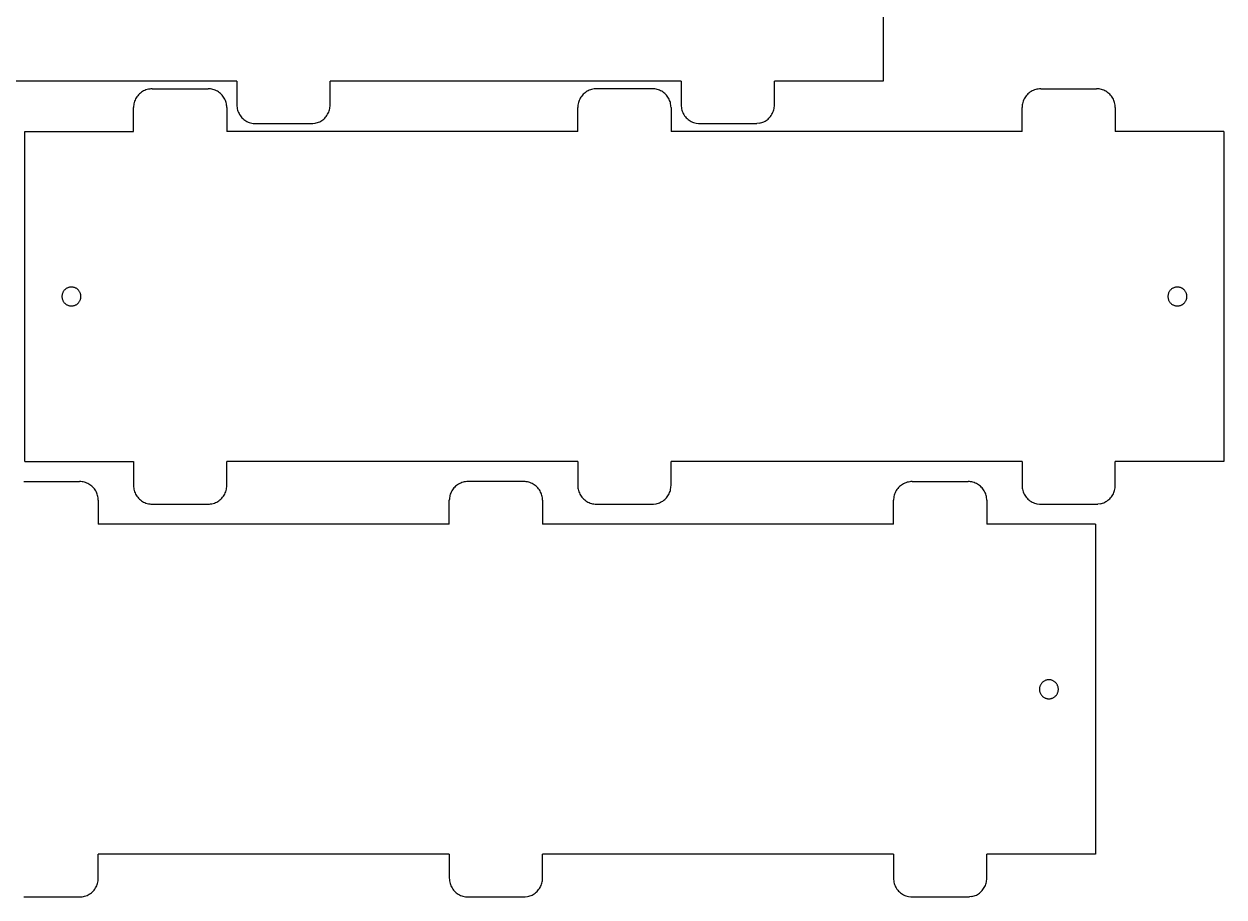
# Model space of a CAD drawing. Extents: x -22.1 to 21.9, y -13.2 to 13.2.
# Drawn here: x -4.62 to 2.98, y -10.55 to -5.02 of the extents above; entities that cross this region are included whole.
import ezdxf

# ---------------------------------------------------------------- set-up
doc = ezdxf.new("R2010")
doc.units = 0
doc.header["$MEASUREMENT"] = 0
doc.layers.get('0').update_dxf_attribs({"linetype": 'CONTINUOUS'})

msp = doc.modelspace()

# ---------------------------------------------------------------- linework, layer by layer
for p, q in [((0.8229, -3.2915), (0.8229, -5.3821)), ((-3.2716, -5.3821), (-5.496, -5.3821)), ((-3.2716, -5.3821), (-3.2716, -5.534)), ((-2.681, -5.534), (-2.681, -5.3821)), ((-0.4566, -5.3821), (-2.681, -5.3821)), ((-0.4566, -5.3821), (-0.4566, -5.534)), ((0.1339, -5.534), (0.1339, -5.3821)), ((0.8229, -5.3821), (0.1339, -5.3821)), ((-3.8947, -5.4692), (-3.9, -5.4753)), ((-3.889, -5.4635), (-3.8947, -5.4692)), ((-3.8829, -5.4582), (-3.889, -5.4635)), ((-3.8765, -5.4533), (-3.8829, -5.4582)), ((-3.8698, -5.4489), (-3.8765, -5.4533)), ((-3.8627, -5.4449), (-3.8698, -5.4489)), ((-3.8555, -5.4415), (-3.8627, -5.4449)), ((-3.848, -5.4385), (-3.8555, -5.4415)), ((-3.8403, -5.4361), (-3.848, -5.4385)), ((-3.8324, -5.4342), (-3.8403, -5.4361)), ((-3.8245, -5.4328), (-3.8324, -5.4342)), ((-3.8165, -5.432), (-3.8245, -5.4328)), ((-3.8084, -5.4317), (-3.8165, -5.432)), ((-3.8084, -5.4317), (-3.4541, -5.4317)), ((-3.4463, -5.4319), (-3.4541, -5.4317)), ((-3.4387, -5.4327), (-3.4463, -5.4319)), ((-3.431, -5.434), (-3.4387, -5.4327)), ((-3.4235, -5.4357), (-3.431, -5.434)), ((-3.4161, -5.438), (-3.4235, -5.4357)), ((-3.4089, -5.4407), (-3.4161, -5.438)), ((-3.4018, -5.4439), (-3.4089, -5.4407)), ((-3.395, -5.4475), (-3.4018, -5.4439)), ((-3.3884, -5.4516), (-3.395, -5.4475)), ((-3.3822, -5.4561), (-3.3884, -5.4516)), ((-3.3762, -5.461), (-3.3822, -5.4561)), ((-3.3706, -5.4663), (-3.3762, -5.461)), ((-3.3653, -5.4719), (-3.3706, -5.4663)), ((-3.3604, -5.4779), (-3.3653, -5.4719)), ((-1.0822, -5.4719), (-1.0871, -5.4779)), ((-1.077, -5.4663), (-1.0822, -5.4719)), ((-1.0713, -5.461), (-1.077, -5.4663)), ((-1.0653, -5.4561), (-1.0713, -5.461)), ((-1.0591, -5.4516), (-1.0653, -5.4561)), ((-1.0525, -5.4475), (-1.0591, -5.4516)), ((-1.0457, -5.4439), (-1.0525, -5.4475)), ((-1.0386, -5.4407), (-1.0457, -5.4439)), ((-1.0314, -5.438), (-1.0386, -5.4407)), ((-1.024, -5.4357), (-1.0314, -5.438)), ((-1.0165, -5.434), (-1.024, -5.4357)), ((-1.0089, -5.4327), (-1.0165, -5.434)), ((-1.0012, -5.4319), (-1.0089, -5.4327)), ((-0.9934, -5.4317), (-1.0012, -5.4319)), ((-0.6391, -5.4317), (-0.9934, -5.4317)), ((-0.6314, -5.4319), (-0.6391, -5.4317)), ((-0.6237, -5.4327), (-0.6314, -5.4319)), ((-0.6161, -5.434), (-0.6237, -5.4327)), ((-0.6085, -5.4357), (-0.6161, -5.434)), ((-0.6011, -5.438), (-0.6085, -5.4357)), ((-0.5939, -5.4407), (-0.6011, -5.438)), ((-0.5869, -5.4439), (-0.5939, -5.4407)), ((-0.5801, -5.4475), (-0.5869, -5.4439)), ((-0.5735, -5.4516), (-0.5801, -5.4475)), ((-0.5672, -5.4561), (-0.5735, -5.4516)), ((-0.5612, -5.461), (-0.5672, -5.4561)), ((-0.5556, -5.4663), (-0.5612, -5.461)), ((-0.5503, -5.4719), (-0.5556, -5.4663)), ((-0.5454, -5.4779), (-0.5503, -5.4719)), ((1.7352, -5.4692), (1.7299, -5.4753)), ((1.7409, -5.4635), (1.7352, -5.4692)), ((1.747, -5.4582), (1.7409, -5.4635)), ((1.7534, -5.4533), (1.747, -5.4582)), ((1.7602, -5.4489), (1.7534, -5.4533)), ((1.7672, -5.4449), (1.7602, -5.4489)), ((1.7745, -5.4415), (1.7672, -5.4449)), ((1.782, -5.4385), (1.7745, -5.4415)), ((1.7897, -5.4361), (1.782, -5.4385)), ((1.7975, -5.4342), (1.7897, -5.4361)), ((1.8054, -5.4328), (1.7975, -5.4342)), ((1.8135, -5.432), (1.8054, -5.4328)), ((1.8215, -5.4317), (1.8135, -5.432)), ((1.8215, -5.4317), (2.1759, -5.4317)), ((2.1836, -5.4319), (2.1759, -5.4317)), ((2.1913, -5.4327), (2.1836, -5.4319)), ((2.1989, -5.434), (2.1913, -5.4327)), ((2.2064, -5.4357), (2.1989, -5.434)), ((2.2138, -5.438), (2.2064, -5.4357)), ((2.2211, -5.4407), (2.2138, -5.438)), ((2.2281, -5.4439), (2.2211, -5.4407)), ((2.2349, -5.4475), (2.2281, -5.4439)), ((2.2415, -5.4516), (2.2349, -5.4475)), ((2.2478, -5.4561), (2.2415, -5.4516)), ((2.2537, -5.461), (2.2478, -5.4561)), ((2.2594, -5.4663), (2.2537, -5.461)), ((2.2647, -5.4719), (2.2594, -5.4663)), ((2.2696, -5.4779), (2.2647, -5.4719)), ((-3.9262, -5.5417), (-3.9265, -5.5498)), ((-3.9265, -5.7017), (-3.9265, -5.5498)), ((-3.9254, -5.5337), (-3.9262, -5.5417)), ((-3.924, -5.5258), (-3.9254, -5.5337)), ((-3.9221, -5.5179), (-3.924, -5.5258)), ((-3.9197, -5.5103), (-3.9221, -5.5179)), ((-3.9167, -5.5027), (-3.9197, -5.5103)), ((-3.9133, -5.4955), (-3.9167, -5.5027)), ((-3.9093, -5.4884), (-3.9133, -5.4955)), ((-3.9049, -5.4817), (-3.9093, -5.4884)), ((-3.9, -5.4753), (-3.9049, -5.4817)), ((-3.3559, -5.4842), (-3.3604, -5.4779)), ((-3.3518, -5.4907), (-3.3559, -5.4842)), ((-3.3481, -5.4976), (-3.3518, -5.4907)), ((-3.3449, -5.5046), (-3.3481, -5.4976)), ((-3.3422, -5.5118), (-3.3449, -5.5046)), ((-3.34, -5.5192), (-3.3422, -5.5118)), ((-3.3382, -5.5268), (-3.34, -5.5192)), ((-3.337, -5.5344), (-3.3382, -5.5268)), ((-3.3362, -5.5421), (-3.337, -5.5344)), ((-3.336, -5.5498), (-3.3362, -5.5421)), ((-3.336, -5.5498), (-3.336, -5.7017)), ((-3.2716, -5.534), (-3.2713, -5.542)), ((-3.2713, -5.542), (-3.2705, -5.55)), ((-3.2705, -5.55), (-3.2691, -5.558)), ((-2.6833, -5.557), (-2.682, -5.5494)), ((-2.682, -5.5494), (-2.6813, -5.5417)), ((-2.6813, -5.5417), (-2.681, -5.534)), ((-1.1113, -5.5421), (-1.1115, -5.5498)), ((-1.1115, -5.7017), (-1.1115, -5.5498)), ((-1.1105, -5.5344), (-1.1113, -5.5421)), ((-1.1093, -5.5268), (-1.1105, -5.5344)), ((-1.1075, -5.5192), (-1.1093, -5.5268)), ((-1.1053, -5.5118), (-1.1075, -5.5192)), ((-1.1026, -5.5046), (-1.1053, -5.5118)), ((-1.0994, -5.4976), (-1.1026, -5.5046)), ((-1.0957, -5.4907), (-1.0994, -5.4976)), ((-1.0916, -5.4842), (-1.0957, -5.4907)), ((-1.0871, -5.4779), (-1.0916, -5.4842)), ((-0.5409, -5.4842), (-0.5454, -5.4779)), ((-0.5368, -5.4907), (-0.5409, -5.4842)), ((-0.5332, -5.4976), (-0.5368, -5.4907)), ((-0.53, -5.5046), (-0.5332, -5.4976)), ((-0.5273, -5.5118), (-0.53, -5.5046)), ((-0.525, -5.5192), (-0.5273, -5.5118)), ((-0.5233, -5.5268), (-0.525, -5.5192)), ((-0.522, -5.5344), (-0.5233, -5.5268)), ((-0.5212, -5.5421), (-0.522, -5.5344)), ((-0.521, -5.5498), (-0.5212, -5.5421)), ((-0.521, -5.5498), (-0.521, -5.7017)), ((-0.4566, -5.534), (-0.4563, -5.542)), ((-0.4563, -5.542), (-0.4555, -5.55)), ((-0.4555, -5.55), (-0.4542, -5.558)), ((0.1317, -5.557), (0.1329, -5.5494)), ((0.1329, -5.5494), (0.1337, -5.5417)), ((0.1337, -5.5417), (0.1339, -5.534)), ((1.7037, -5.5417), (1.7034, -5.5498)), ((1.7034, -5.7017), (1.7034, -5.5498)), ((1.7045, -5.5337), (1.7037, -5.5417)), ((1.7059, -5.5258), (1.7045, -5.5337)), ((1.7078, -5.5179), (1.7059, -5.5258)), ((1.7102, -5.5103), (1.7078, -5.5179)), ((1.7132, -5.5027), (1.7102, -5.5103)), ((1.7167, -5.4955), (1.7132, -5.5027)), ((1.7206, -5.4884), (1.7167, -5.4955)), ((1.725, -5.4817), (1.7206, -5.4884)), ((1.7299, -5.4753), (1.725, -5.4817)), ((2.2741, -5.4842), (2.2696, -5.4779)), ((2.2781, -5.4907), (2.2741, -5.4842)), ((2.2818, -5.4976), (2.2781, -5.4907)), ((2.285, -5.5046), (2.2818, -5.4976)), ((2.2877, -5.5118), (2.285, -5.5046)), ((2.2899, -5.5192), (2.2877, -5.5118)), ((2.2917, -5.5268), (2.2899, -5.5192)), ((2.293, -5.5344), (2.2917, -5.5268)), ((2.2937, -5.5421), (2.293, -5.5344)), ((2.294, -5.5498), (2.2937, -5.5421)), ((2.294, -5.5498), (2.294, -5.7017)), ((-3.2691, -5.558), (-3.2672, -5.5658)), ((-3.2672, -5.5658), (-3.2648, -5.5735)), ((-3.2648, -5.5735), (-3.2618, -5.581)), ((-3.2618, -5.581), (-3.2583, -5.5883)), ((-3.2583, -5.5883), (-3.2544, -5.5953)), ((-3.2544, -5.5953), (-3.25, -5.6021)), ((-3.25, -5.6021), (-3.2451, -5.6085)), ((-3.2451, -5.6085), (-3.2398, -5.6146)), ((-3.2398, -5.6146), (-3.2341, -5.6203)), ((-3.2341, -5.6203), (-3.228, -5.6256)), ((-3.228, -5.6256), (-3.2216, -5.6305)), ((-2.7272, -5.6277), (-2.7213, -5.6228)), ((-2.7213, -5.6228), (-2.7156, -5.6175)), ((-2.7156, -5.6175), (-2.7103, -5.6118)), ((-2.7103, -5.6118), (-2.7054, -5.6059)), ((-2.7054, -5.6059), (-2.7009, -5.5996)), ((-2.7009, -5.5996), (-2.6969, -5.593)), ((-2.6969, -5.593), (-2.6932, -5.5862)), ((-2.6932, -5.5862), (-2.69, -5.5792)), ((-2.69, -5.5792), (-2.6873, -5.5719)), ((-2.6873, -5.5719), (-2.6851, -5.5645)), ((-2.6851, -5.5645), (-2.6833, -5.557)), ((-0.4542, -5.558), (-0.4522, -5.5658)), ((-0.4522, -5.5658), (-0.4498, -5.5735)), ((-0.4498, -5.5735), (-0.4468, -5.581)), ((-0.4468, -5.581), (-0.4434, -5.5883)), ((-0.4434, -5.5883), (-0.4394, -5.5953)), ((-0.4394, -5.5953), (-0.435, -5.6021)), ((-0.435, -5.6021), (-0.4301, -5.6085)), ((-0.4301, -5.6085), (-0.4248, -5.6146)), ((-0.4248, -5.6146), (-0.4191, -5.6203)), ((-0.4191, -5.6203), (-0.4131, -5.6256)), ((-0.4131, -5.6256), (-0.4066, -5.6305)), ((0.0877, -5.6277), (0.0937, -5.6228)), ((0.0937, -5.6228), (0.0993, -5.6175)), ((0.0993, -5.6175), (0.1046, -5.6118)), ((0.1046, -5.6118), (0.1095, -5.6059)), ((0.1095, -5.6059), (0.114, -5.5996)), ((0.114, -5.5996), (0.1181, -5.593)), ((0.1181, -5.593), (0.1217, -5.5862)), ((0.1217, -5.5862), (0.1249, -5.5792)), ((0.1249, -5.5792), (0.1277, -5.5719)), ((0.1277, -5.5719), (0.1299, -5.5645)), ((0.1299, -5.5645), (0.1317, -5.557)), ((-4.6155, -5.7017), (-3.9265, -5.7017)), ((-4.6155, -7.7922), (-4.6155, -5.7017)), ((-1.1115, -5.7017), (-3.336, -5.7017)), ((-3.2216, -5.6305), (-3.2148, -5.6349)), ((-3.2148, -5.6349), (-3.2078, -5.6388)), ((-3.2078, -5.6388), (-3.2005, -5.6423)), ((-3.2005, -5.6423), (-3.193, -5.6453)), ((-3.193, -5.6453), (-3.1853, -5.6477)), ((-3.1853, -5.6477), (-3.1775, -5.6496)), ((-3.1775, -5.6496), (-3.1696, -5.651)), ((-3.1696, -5.651), (-3.1612, -5.6523)), ((-3.1612, -5.6523), (-3.1535, -5.6521)), ((-3.1535, -5.6521), (-2.7991, -5.6521)), ((-2.7991, -5.6521), (-2.7914, -5.6523)), ((-2.7914, -5.6523), (-2.7761, -5.6498)), ((-2.7761, -5.6498), (-2.7686, -5.648)), ((-2.7686, -5.648), (-2.7612, -5.6458)), ((-2.7612, -5.6458), (-2.7539, -5.6431)), ((-2.7539, -5.6431), (-2.7469, -5.6399)), ((-2.7469, -5.6399), (-2.7401, -5.6362)), ((-2.7401, -5.6362), (-2.7335, -5.6322)), ((-2.7335, -5.6322), (-2.7272, -5.6277)), ((1.7034, -5.7017), (-0.521, -5.7017)), ((-0.4066, -5.6305), (-0.3999, -5.6349)), ((-0.3999, -5.6349), (-0.3929, -5.6388)), ((-0.3929, -5.6388), (-0.3856, -5.6423)), ((-0.3856, -5.6423), (-0.3781, -5.6453)), ((-0.3781, -5.6453), (-0.3704, -5.6477)), ((-0.3704, -5.6477), (-0.3625, -5.6496)), ((-0.3625, -5.6496), (-0.3466, -5.6523)), ((-0.3466, -5.6523), (-0.3385, -5.6521)), ((-0.3385, -5.6521), (0.0158, -5.6521)), ((0.0158, -5.6521), (0.0235, -5.6523)), ((0.0389, -5.6498), (0.0235, -5.6523)), ((0.0389, -5.6498), (0.0464, -5.648)), ((0.0464, -5.648), (0.0538, -5.6458)), ((0.0538, -5.6458), (0.061, -5.6431)), ((0.061, -5.6431), (0.0681, -5.6399)), ((0.0681, -5.6399), (0.0749, -5.6362)), ((0.0749, -5.6362), (0.0814, -5.6322)), ((0.0814, -5.6322), (0.0877, -5.6277)), ((2.9829, -5.7017), (2.294, -5.7017)), ((2.9829, -5.7017), (2.9829, -7.7922)), ((-4.3395, -6.6902), (-4.3432, -6.6915)), ((-4.3357, -6.689), (-4.3395, -6.6902)), ((-4.3319, -6.6881), (-4.3357, -6.689)), ((-4.328, -6.6875), (-4.3319, -6.6881)), ((-4.3241, -6.6871), (-4.328, -6.6875)), ((-4.3202, -6.687), (-4.3241, -6.6871)), ((-4.3163, -6.6871), (-4.3202, -6.687)), ((-4.3124, -6.6875), (-4.3163, -6.6871)), ((-4.3085, -6.6881), (-4.3124, -6.6875)), ((-4.3047, -6.689), (-4.3085, -6.6881)), ((-4.3009, -6.6902), (-4.3047, -6.689)), ((-4.2972, -6.6915), (-4.3009, -6.6902)), ((2.6684, -6.6902), (2.6647, -6.6915)), ((2.6721, -6.689), (2.6684, -6.6902)), ((2.676, -6.6881), (2.6721, -6.689)), ((2.6798, -6.6875), (2.676, -6.6881)), ((2.6837, -6.6871), (2.6798, -6.6875)), ((2.6877, -6.687), (2.6837, -6.6871)), ((2.6916, -6.6871), (2.6877, -6.687)), ((2.6955, -6.6875), (2.6916, -6.6871)), ((2.6994, -6.6881), (2.6955, -6.6875)), ((2.7032, -6.689), (2.6994, -6.6881)), ((2.707, -6.6902), (2.7032, -6.689)), ((2.7106, -6.6915), (2.707, -6.6902)), ((-4.3801, -6.743), (-4.3802, -6.747)), ((-4.3802, -6.747), (-4.3801, -6.7509)), ((-4.3797, -6.7391), (-4.3801, -6.743)), ((-4.3801, -6.7509), (-4.3797, -6.7548)), ((-4.3791, -6.7353), (-4.3797, -6.7391)), ((-4.3797, -6.7548), (-4.3791, -6.7587)), ((-4.3782, -6.7314), (-4.3791, -6.7353)), ((-4.3791, -6.7587), (-4.3782, -6.7625)), ((-4.377, -6.7277), (-4.3782, -6.7314)), ((-4.3782, -6.7625), (-4.377, -6.7663)), ((-4.3756, -6.724), (-4.377, -6.7277)), ((-4.377, -6.7663), (-4.3756, -6.7699)), ((-4.374, -6.7204), (-4.3756, -6.724)), ((-4.3722, -6.717), (-4.374, -6.7204)), ((-4.3701, -6.7136), (-4.3722, -6.717)), ((-4.3678, -6.7104), (-4.3701, -6.7136)), ((-4.3653, -6.7074), (-4.3678, -6.7104)), ((-4.3626, -6.7045), (-4.3653, -6.7074)), ((-4.3598, -6.7019), (-4.3626, -6.7045)), ((-4.3567, -6.6994), (-4.3598, -6.7019)), ((-4.3535, -6.6971), (-4.3567, -6.6994)), ((-4.3502, -6.695), (-4.3535, -6.6971)), ((-4.3467, -6.6932), (-4.3502, -6.695)), ((-4.3432, -6.6915), (-4.3467, -6.6932)), ((-4.2937, -6.6932), (-4.2972, -6.6915)), ((-4.2902, -6.695), (-4.2937, -6.6932)), ((-4.2869, -6.6971), (-4.2902, -6.695)), ((-4.2837, -6.6994), (-4.2869, -6.6971)), ((-4.2806, -6.7019), (-4.2837, -6.6994)), ((-4.2778, -6.7045), (-4.2806, -6.7019)), ((-4.2751, -6.7074), (-4.2778, -6.7045)), ((-4.2726, -6.7104), (-4.2751, -6.7074)), ((-4.2703, -6.7136), (-4.2726, -6.7104)), ((-4.2682, -6.717), (-4.2703, -6.7136)), ((-4.2664, -6.7204), (-4.2682, -6.717)), ((-4.2648, -6.724), (-4.2664, -6.7204)), ((-4.2634, -6.7277), (-4.2648, -6.724)), ((-4.2648, -6.7699), (-4.2634, -6.7663)), ((-4.2623, -6.7314), (-4.2634, -6.7277)), ((-4.2634, -6.7663), (-4.2623, -6.7625)), ((-4.2614, -6.7353), (-4.2623, -6.7314)), ((-4.2623, -6.7625), (-4.2614, -6.7587)), ((-4.2607, -6.7391), (-4.2614, -6.7353)), ((-4.2614, -6.7587), (-4.2607, -6.7548)), ((-4.2603, -6.743), (-4.2607, -6.7391)), ((-4.2607, -6.7548), (-4.2603, -6.7509)), ((-4.2602, -6.747), (-4.2603, -6.743)), ((-4.2603, -6.7509), (-4.2602, -6.747)), ((2.6278, -6.743), (2.6277, -6.747)), ((2.6277, -6.747), (2.6278, -6.7509)), ((2.6282, -6.7391), (2.6278, -6.743)), ((2.6278, -6.7509), (2.6282, -6.7548)), ((2.6288, -6.7353), (2.6282, -6.7391)), ((2.6282, -6.7548), (2.6288, -6.7587)), ((2.6297, -6.7314), (2.6288, -6.7353)), ((2.6288, -6.7587), (2.6297, -6.7625)), ((2.6308, -6.7277), (2.6297, -6.7314)), ((2.6297, -6.7625), (2.6308, -6.7663)), ((2.6322, -6.724), (2.6308, -6.7277)), ((2.6308, -6.7663), (2.6322, -6.7699)), ((2.6339, -6.7204), (2.6322, -6.724)), ((2.6357, -6.717), (2.6339, -6.7204)), ((2.6378, -6.7136), (2.6357, -6.717)), ((2.6401, -6.7104), (2.6378, -6.7136)), ((2.6426, -6.7074), (2.6401, -6.7104)), ((2.6452, -6.7045), (2.6426, -6.7074)), ((2.6481, -6.7019), (2.6452, -6.7045)), ((2.6511, -6.6994), (2.6481, -6.7019)), ((2.6543, -6.6971), (2.6511, -6.6994)), ((2.6577, -6.695), (2.6543, -6.6971)), ((2.6611, -6.6932), (2.6577, -6.695)), ((2.6647, -6.6915), (2.6611, -6.6932)), ((2.7142, -6.6932), (2.7106, -6.6915)), ((2.7177, -6.695), (2.7142, -6.6932)), ((2.721, -6.6971), (2.7177, -6.695)), ((2.7242, -6.6994), (2.721, -6.6971)), ((2.7272, -6.7019), (2.7242, -6.6994)), ((2.7301, -6.7045), (2.7272, -6.7019)), ((2.7328, -6.7074), (2.7301, -6.7045)), ((2.7353, -6.7104), (2.7328, -6.7074)), ((2.7376, -6.7136), (2.7353, -6.7104)), ((2.7396, -6.717), (2.7376, -6.7136)), ((2.7415, -6.7204), (2.7396, -6.717)), ((2.7431, -6.724), (2.7415, -6.7204)), ((2.7445, -6.7277), (2.7431, -6.724)), ((2.7431, -6.7699), (2.7445, -6.7663)), ((2.7456, -6.7314), (2.7445, -6.7277)), ((2.7445, -6.7663), (2.7456, -6.7625)), ((2.7465, -6.7353), (2.7456, -6.7314)), ((2.7456, -6.7625), (2.7465, -6.7587)), ((2.7472, -6.7391), (2.7465, -6.7353)), ((2.7465, -6.7587), (2.7472, -6.7548)), ((2.7475, -6.743), (2.7472, -6.7391)), ((2.7472, -6.7548), (2.7475, -6.7509)), ((2.7477, -6.747), (2.7475, -6.743)), ((2.7475, -6.7509), (2.7477, -6.747)), ((-4.3756, -6.7699), (-4.374, -6.7735)), ((-4.374, -6.7735), (-4.3722, -6.777)), ((-4.3722, -6.777), (-4.3701, -6.7803)), ((-4.3701, -6.7803), (-4.3678, -6.7835)), ((-4.3678, -6.7835), (-4.3653, -6.7865)), ((-4.3653, -6.7865), (-4.3626, -6.7894)), ((-4.3626, -6.7894), (-4.3598, -6.7921)), ((-4.3598, -6.7921), (-4.3567, -6.7946)), ((-4.3567, -6.7946), (-4.3535, -6.7969)), ((-4.3535, -6.7969), (-4.3502, -6.7989)), ((-4.3502, -6.7989), (-4.3467, -6.8008)), ((-4.3467, -6.8008), (-4.3432, -6.8024)), ((-4.3432, -6.8024), (-4.3395, -6.8038)), ((-4.3395, -6.8038), (-4.3357, -6.8049)), ((-4.3357, -6.8049), (-4.3319, -6.8058)), ((-4.3319, -6.8058), (-4.328, -6.8065)), ((-4.328, -6.8065), (-4.3241, -6.8068)), ((-4.3241, -6.8068), (-4.3202, -6.807)), ((-4.3202, -6.807), (-4.3163, -6.8068)), ((-4.3163, -6.8068), (-4.3124, -6.8065)), ((-4.3124, -6.8065), (-4.3085, -6.8058)), ((-4.3085, -6.8058), (-4.3047, -6.8049)), ((-4.3047, -6.8049), (-4.3009, -6.8038)), ((-4.3009, -6.8038), (-4.2972, -6.8024)), ((-4.2972, -6.8024), (-4.2937, -6.8008)), ((-4.2937, -6.8008), (-4.2902, -6.7989)), ((-4.2902, -6.7989), (-4.2869, -6.7969)), ((-4.2869, -6.7969), (-4.2837, -6.7946)), ((-4.2837, -6.7946), (-4.2806, -6.7921)), ((-4.2806, -6.7921), (-4.2778, -6.7894)), ((-4.2778, -6.7894), (-4.2751, -6.7865)), ((-4.2751, -6.7865), (-4.2726, -6.7835)), ((-4.2726, -6.7835), (-4.2703, -6.7803)), ((-4.2703, -6.7803), (-4.2682, -6.777)), ((-4.2682, -6.777), (-4.2664, -6.7735)), ((-4.2664, -6.7735), (-4.2648, -6.7699)), ((2.6322, -6.7699), (2.6339, -6.7735)), ((2.6339, -6.7735), (2.6357, -6.777)), ((2.6357, -6.777), (2.6378, -6.7803)), ((2.6378, -6.7803), (2.6401, -6.7835)), ((2.6401, -6.7835), (2.6426, -6.7865)), ((2.6426, -6.7865), (2.6452, -6.7894)), ((2.6452, -6.7894), (2.6481, -6.7921)), ((2.6481, -6.7921), (2.6511, -6.7946)), ((2.6511, -6.7946), (2.6543, -6.7969)), ((2.6543, -6.7969), (2.6577, -6.7989)), ((2.6577, -6.7989), (2.6611, -6.8008)), ((2.6611, -6.8008), (2.6647, -6.8024)), ((2.6647, -6.8024), (2.6684, -6.8038)), ((2.6684, -6.8038), (2.6721, -6.8049)), ((2.6721, -6.8049), (2.676, -6.8058)), ((2.676, -6.8058), (2.6798, -6.8065)), ((2.6798, -6.8065), (2.6837, -6.8068)), ((2.6837, -6.8068), (2.6877, -6.807)), ((2.6877, -6.807), (2.6916, -6.8068)), ((2.6916, -6.8068), (2.6955, -6.8065)), ((2.6955, -6.8065), (2.6994, -6.8058)), ((2.6994, -6.8058), (2.7032, -6.8049)), ((2.7032, -6.8049), (2.707, -6.8038)), ((2.707, -6.8038), (2.7106, -6.8024)), ((2.7106, -6.8024), (2.7142, -6.8008)), ((2.7142, -6.8008), (2.7177, -6.7989)), ((2.7177, -6.7989), (2.721, -6.7969)), ((2.721, -6.7969), (2.7242, -6.7946)), ((2.7242, -6.7946), (2.7272, -6.7921)), ((2.7272, -6.7921), (2.7301, -6.7894)), ((2.7301, -6.7894), (2.7328, -6.7865)), ((2.7328, -6.7865), (2.7353, -6.7835)), ((2.7353, -6.7835), (2.7376, -6.7803)), ((2.7376, -6.7803), (2.7396, -6.777)), ((2.7396, -6.777), (2.7415, -6.7735)), ((2.7415, -6.7735), (2.7431, -6.7699)), ((-4.6155, -7.7922), (-3.9265, -7.7922)), ((-3.9265, -7.7922), (-3.9265, -7.9441)), ((-3.336, -7.9441), (-3.336, -7.7922)), ((-1.1115, -7.7922), (-3.336, -7.7922)), ((-1.1115, -7.7922), (-1.1115, -7.9441)), ((-0.521, -7.9441), (-0.521, -7.7922)), ((1.7034, -7.7922), (-0.521, -7.7922)), ((1.7034, -7.7922), (1.7034, -7.9441)), ((2.294, -7.9441), (2.294, -7.7922)), ((2.9829, -7.7922), (2.294, -7.7922)), ((-4.6226, -7.9195), (-4.2683, -7.9195)), ((-4.2606, -7.9198), (-4.2683, -7.9195)), ((-4.2529, -7.9206), (-4.2606, -7.9198)), ((-4.2453, -7.9218), (-4.2529, -7.9206)), ((-4.2377, -7.9236), (-4.2453, -7.9218)), ((-4.2304, -7.9258), (-4.2377, -7.9236)), ((-4.2231, -7.9285), (-4.2304, -7.9258)), ((-4.2161, -7.9317), (-4.2231, -7.9285)), ((-4.2093, -7.9354), (-4.2161, -7.9317)), ((-4.2027, -7.9395), (-4.2093, -7.9354)), ((-4.1964, -7.944), (-4.2027, -7.9395)), ((-4.1904, -7.9489), (-4.1964, -7.944)), ((-4.1848, -7.9541), (-4.1904, -7.9489)), ((-4.1795, -7.9598), (-4.1848, -7.9541)), ((-4.1746, -7.9658), (-4.1795, -7.9598)), ((-4.1701, -7.972), (-4.1746, -7.9658)), ((-4.166, -7.9786), (-4.1701, -7.972)), ((-4.1624, -7.9854), (-4.166, -7.9786)), ((-3.9265, -7.9441), (-3.9262, -7.9522)), ((-3.9262, -7.9522), (-3.9254, -7.9602)), ((-3.9254, -7.9602), (-3.924, -7.9682)), ((-3.924, -7.9682), (-3.9221, -7.976)), ((-3.9221, -7.976), (-3.9197, -7.9837)), ((-3.9197, -7.9837), (-3.9167, -7.9912)), ((-3.3457, -7.9912), (-3.3428, -7.9837)), ((-3.3428, -7.9837), (-3.3403, -7.976)), ((-3.3403, -7.976), (-3.3384, -7.9682)), ((-3.3384, -7.9682), (-3.3371, -7.9602)), ((-3.3371, -7.9602), (-3.3362, -7.9522)), ((-3.3362, -7.9522), (-3.336, -7.9441)), ((-1.91, -7.9786), (-1.9136, -7.9854)), ((-1.9059, -7.972), (-1.91, -7.9786)), ((-1.9014, -7.9658), (-1.9059, -7.972)), ((-1.8965, -7.9598), (-1.9014, -7.9658)), ((-1.8912, -7.9541), (-1.8965, -7.9598)), ((-1.8856, -7.9489), (-1.8912, -7.9541)), ((-1.8796, -7.944), (-1.8856, -7.9489)), ((-1.8733, -7.9395), (-1.8796, -7.944)), ((-1.8667, -7.9354), (-1.8733, -7.9395)), ((-1.8599, -7.9317), (-1.8667, -7.9354)), ((-1.8529, -7.9285), (-1.8599, -7.9317)), ((-1.8457, -7.9258), (-1.8529, -7.9285)), ((-1.8383, -7.9236), (-1.8457, -7.9258)), ((-1.8307, -7.9218), (-1.8383, -7.9236)), ((-1.8231, -7.9206), (-1.8307, -7.9218)), ((-1.8154, -7.9198), (-1.8231, -7.9206)), ((-1.8077, -7.9195), (-1.8154, -7.9198)), ((-1.4534, -7.9195), (-1.8077, -7.9195)), ((-1.4456, -7.9198), (-1.4534, -7.9195)), ((-1.4379, -7.9206), (-1.4456, -7.9198)), ((-1.4303, -7.9218), (-1.4379, -7.9206)), ((-1.4228, -7.9236), (-1.4303, -7.9218)), ((-1.4154, -7.9258), (-1.4228, -7.9236)), ((-1.4082, -7.9285), (-1.4154, -7.9258)), ((-1.4011, -7.9317), (-1.4082, -7.9285)), ((-1.3943, -7.9354), (-1.4011, -7.9317)), ((-1.3877, -7.9395), (-1.3943, -7.9354)), ((-1.3815, -7.944), (-1.3877, -7.9395)), ((-1.3755, -7.9489), (-1.3815, -7.944)), ((-1.3698, -7.9541), (-1.3755, -7.9489)), ((-1.3646, -7.9598), (-1.3698, -7.9541)), ((-1.3597, -7.9658), (-1.3646, -7.9598)), ((-1.3552, -7.972), (-1.3597, -7.9658)), ((-1.3511, -7.9786), (-1.3552, -7.972)), ((-1.3474, -7.9854), (-1.3511, -7.9786)), ((-1.1115, -7.9441), (-1.1113, -7.9522)), ((-1.1113, -7.9522), (-1.1104, -7.9602)), ((-1.1104, -7.9602), (-1.1091, -7.9682)), ((-1.1091, -7.9682), (-1.1072, -7.976)), ((-1.1072, -7.976), (-1.1047, -7.9837)), ((-1.1047, -7.9837), (-1.1018, -7.9912)), ((-0.53, -7.9893), (-0.5273, -7.9821)), ((-0.5273, -7.9821), (-0.525, -7.9747)), ((-0.525, -7.9747), (-0.5233, -7.9672)), ((-0.5233, -7.9672), (-0.522, -7.9596)), ((-0.522, -7.9596), (-0.5212, -7.9519)), ((-0.5212, -7.9519), (-0.521, -7.9441)), ((0.9024, -7.9833), (0.8989, -7.9906)), ((0.9064, -7.9763), (0.9024, -7.9833)), ((0.9108, -7.9695), (0.9064, -7.9763)), ((0.9157, -7.9631), (0.9108, -7.9695)), ((0.921, -7.957), (0.9157, -7.9631)), ((0.9267, -7.9513), (0.921, -7.957)), ((0.9327, -7.946), (0.9267, -7.9513)), ((0.9392, -7.9412), (0.9327, -7.946)), ((0.9459, -7.9367), (0.9392, -7.9412)), ((0.9529, -7.9328), (0.9459, -7.9367)), ((0.9602, -7.9293), (0.9529, -7.9328)), ((0.9677, -7.9264), (0.9602, -7.9293)), ((0.9754, -7.9239), (0.9677, -7.9264)), ((0.9832, -7.922), (0.9754, -7.9239)), ((0.9912, -7.9206), (0.9832, -7.922)), ((0.9992, -7.9198), (0.9912, -7.9206)), ((1.0073, -7.9195), (0.9992, -7.9198)), ((1.0073, -7.9195), (1.3616, -7.9195)), ((1.3693, -7.9198), (1.3616, -7.9195)), ((1.377, -7.9206), (1.3693, -7.9198)), ((1.3846, -7.9218), (1.377, -7.9206)), ((1.3922, -7.9236), (1.3846, -7.9218)), ((1.3996, -7.9258), (1.3922, -7.9236)), ((1.4068, -7.9285), (1.3996, -7.9258)), ((1.4138, -7.9317), (1.4068, -7.9285)), ((1.4207, -7.9354), (1.4138, -7.9317)), ((1.4272, -7.9395), (1.4207, -7.9354)), ((1.4335, -7.944), (1.4272, -7.9395)), ((1.4395, -7.9489), (1.4335, -7.944)), ((1.4451, -7.9541), (1.4395, -7.9489)), ((1.4504, -7.9598), (1.4451, -7.9541)), ((1.4553, -7.9658), (1.4504, -7.9598)), ((1.4598, -7.972), (1.4553, -7.9658)), ((1.4639, -7.9786), (1.4598, -7.972)), ((1.4675, -7.9854), (1.4639, -7.9786)), ((1.7034, -7.9441), (1.7037, -7.9522)), ((1.7037, -7.9522), (1.7045, -7.9602)), ((1.7045, -7.9602), (1.7059, -7.9682)), ((1.7059, -7.9682), (1.7078, -7.976)), ((1.7078, -7.976), (1.7102, -7.9837)), ((1.7102, -7.9837), (1.7132, -7.9912)), ((2.285, -7.9893), (2.2877, -7.9821)), ((2.2877, -7.9821), (2.2899, -7.9747)), ((2.2899, -7.9747), (2.2917, -7.9672)), ((2.2917, -7.9672), (2.293, -7.9596)), ((2.293, -7.9596), (2.2937, -7.9519)), ((2.2937, -7.9519), (2.294, -7.9441)), ((-4.1592, -7.9925), (-4.1624, -7.9854)), ((-4.1565, -7.9997), (-4.1592, -7.9925)), ((-4.1542, -8.0071), (-4.1565, -7.9997)), ((-4.1525, -8.0146), (-4.1542, -8.0071)), ((-4.1512, -8.0222), (-4.1525, -8.0146)), ((-4.1505, -8.0299), (-4.1512, -8.0222)), ((-4.1502, -8.0377), (-4.1505, -8.0299)), ((-4.1502, -8.0377), (-4.1502, -8.1895)), ((-3.9167, -7.9912), (-3.9133, -7.9985)), ((-3.9133, -7.9985), (-3.9093, -8.0055)), ((-3.9093, -8.0055), (-3.9049, -8.0122)), ((-3.9049, -8.0122), (-3.9, -8.0187)), ((-3.9, -8.0187), (-3.8947, -8.0248)), ((-3.8947, -8.0248), (-3.889, -8.0305)), ((-3.889, -8.0305), (-3.8829, -8.0358)), ((-3.8829, -8.0358), (-3.8765, -8.0406)), ((-3.8765, -8.0406), (-3.8698, -8.0451)), ((-3.8698, -8.0451), (-3.8627, -8.049)), ((-3.8627, -8.049), (-3.8555, -8.0525)), ((-3.8555, -8.0525), (-3.848, -8.0554)), ((-3.848, -8.0554), (-3.8403, -8.0579)), ((-3.8403, -8.0579), (-3.8324, -8.0598)), ((-3.8324, -8.0598), (-3.8245, -8.0611)), ((-3.438, -8.0611), (-3.43, -8.0598)), ((-3.43, -8.0598), (-3.4222, -8.0579)), ((-3.4222, -8.0579), (-3.4145, -8.0554)), ((-3.4145, -8.0554), (-3.407, -8.0525)), ((-3.407, -8.0525), (-3.3997, -8.049)), ((-3.3997, -8.049), (-3.3927, -8.0451)), ((-3.3927, -8.0451), (-3.386, -8.0406)), ((-3.386, -8.0406), (-3.3795, -8.0358)), ((-3.3795, -8.0358), (-3.3735, -8.0305)), ((-3.3735, -8.0305), (-3.3677, -8.0248)), ((-3.3677, -8.0248), (-3.3624, -8.0187)), ((-3.3624, -8.0187), (-3.3576, -8.0122)), ((-3.3576, -8.0122), (-3.3532, -8.0055)), ((-3.3532, -8.0055), (-3.3492, -7.9985)), ((-3.3492, -7.9985), (-3.3457, -7.9912)), ((-1.9255, -8.0299), (-1.9258, -8.0377)), ((-1.9258, -8.1895), (-1.9258, -8.0377)), ((-1.9248, -8.0222), (-1.9255, -8.0299)), ((-1.9235, -8.0146), (-1.9248, -8.0222)), ((-1.9218, -8.0071), (-1.9235, -8.0146)), ((-1.9195, -7.9997), (-1.9218, -8.0071)), ((-1.9168, -7.9925), (-1.9195, -7.9997)), ((-1.9136, -7.9854), (-1.9168, -7.9925)), ((-1.3442, -7.9925), (-1.3474, -7.9854)), ((-1.3415, -7.9997), (-1.3442, -7.9925)), ((-1.3393, -8.0071), (-1.3415, -7.9997)), ((-1.3375, -8.0146), (-1.3393, -8.0071)), ((-1.3363, -8.0222), (-1.3375, -8.0146)), ((-1.3355, -8.0299), (-1.3363, -8.0222)), ((-1.3352, -8.0377), (-1.3355, -8.0299)), ((-1.3352, -8.0377), (-1.3352, -8.1895)), ((-1.1018, -7.9912), (-1.0983, -7.9985)), ((-1.0983, -7.9985), (-1.0944, -8.0055)), ((-1.0944, -8.0055), (-1.0899, -8.0122)), ((-1.0899, -8.0122), (-1.0851, -8.0187)), ((-1.0851, -8.0187), (-1.0798, -8.0248)), ((-1.0798, -8.0248), (-1.0741, -8.0305)), ((-1.0741, -8.0305), (-1.068, -8.0358)), ((-1.068, -8.0358), (-1.0615, -8.0406)), ((-1.0615, -8.0406), (-1.0548, -8.0451)), ((-1.0548, -8.0451), (-1.0478, -8.049)), ((-1.0478, -8.049), (-1.0405, -8.0525)), ((-1.0405, -8.0525), (-1.033, -8.0554)), ((-1.033, -8.0554), (-1.0253, -8.0579)), ((-1.0253, -8.0579), (-1.0175, -8.0598)), ((-1.0175, -8.0598), (-1.0095, -8.0611)), ((-0.6161, -8.06), (-0.6085, -8.0582)), ((-0.6085, -8.0582), (-0.6011, -8.056)), ((-0.6011, -8.056), (-0.5939, -8.0533)), ((-0.5939, -8.0533), (-0.5869, -8.0501)), ((-0.5869, -8.0501), (-0.5801, -8.0464)), ((-0.5801, -8.0464), (-0.5735, -8.0423)), ((-0.5735, -8.0423), (-0.5672, -8.0378)), ((-0.5672, -8.0378), (-0.5612, -8.0329)), ((-0.5612, -8.0329), (-0.5556, -8.0277)), ((-0.5556, -8.0277), (-0.5503, -8.022)), ((-0.5503, -8.022), (-0.5454, -8.016)), ((-0.5454, -8.016), (-0.5409, -8.0098)), ((-0.5409, -8.0098), (-0.5368, -8.0032)), ((-0.5368, -8.0032), (-0.5332, -7.9964)), ((-0.5332, -7.9964), (-0.53, -7.9893)), ((0.8894, -8.0296), (0.8892, -8.0377)), ((0.8892, -8.1895), (0.8892, -8.0377)), ((0.8903, -8.0216), (0.8894, -8.0296)), ((0.8916, -8.0136), (0.8903, -8.0216)), ((0.8935, -8.0058), (0.8916, -8.0136)), ((0.896, -7.9981), (0.8935, -8.0058)), ((0.8989, -7.9906), (0.896, -7.9981)), ((1.4707, -7.9925), (1.4675, -7.9854)), ((1.4734, -7.9997), (1.4707, -7.9925)), ((1.4757, -8.0071), (1.4734, -7.9997)), ((1.4774, -8.0146), (1.4757, -8.0071)), ((1.4787, -8.0222), (1.4774, -8.0146)), ((1.4795, -8.0299), (1.4787, -8.0222)), ((1.4797, -8.0377), (1.4795, -8.0299)), ((1.4797, -8.0377), (1.4797, -8.1895)), ((1.7132, -7.9912), (1.7167, -7.9985)), ((1.7167, -7.9985), (1.7206, -8.0055)), ((1.7206, -8.0055), (1.725, -8.0122)), ((1.725, -8.0122), (1.7299, -8.0187)), ((1.7299, -8.0187), (1.7352, -8.0248)), ((1.7352, -8.0248), (1.7409, -8.0305)), ((1.7409, -8.0305), (1.747, -8.0358)), ((1.747, -8.0358), (1.7534, -8.0406)), ((1.7534, -8.0406), (1.7602, -8.0451)), ((1.7602, -8.0451), (1.7672, -8.049)), ((1.7672, -8.049), (1.7745, -8.0525)), ((1.7745, -8.0525), (1.782, -8.0554)), ((1.782, -8.0554), (1.7897, -8.0579)), ((1.7897, -8.0579), (1.7975, -8.0598)), ((1.7975, -8.0598), (1.8135, -8.0625)), ((2.1989, -8.06), (2.2064, -8.0582)), ((2.2064, -8.0582), (2.2138, -8.056)), ((2.2138, -8.056), (2.2211, -8.0533)), ((2.2211, -8.0533), (2.2281, -8.0501)), ((2.2281, -8.0501), (2.2349, -8.0464)), ((2.2349, -8.0464), (2.2415, -8.0423)), ((2.2415, -8.0423), (2.2478, -8.0378)), ((2.2478, -8.0378), (2.2537, -8.0329)), ((2.2537, -8.0329), (2.2594, -8.0277)), ((2.2594, -8.0277), (2.2647, -8.022)), ((2.2647, -8.022), (2.2696, -8.016)), ((2.2696, -8.016), (2.2741, -8.0098)), ((2.2741, -8.0098), (2.2781, -8.0032)), ((2.2781, -8.0032), (2.2818, -7.9964)), ((2.2818, -7.9964), (2.285, -7.9893)), ((-3.8245, -8.0611), (-3.8161, -8.0625)), ((-3.8161, -8.0625), (-3.8084, -8.0622)), ((-3.8084, -8.0622), (-3.4541, -8.0622)), ((-3.4541, -8.0622), (-3.4463, -8.0625)), ((-3.4463, -8.0625), (-3.438, -8.0611)), ((-1.0095, -8.0611), (-1.0012, -8.0625)), ((-1.0012, -8.0625), (-0.9934, -8.0622)), ((-0.9934, -8.0622), (-0.6391, -8.0622)), ((-0.6391, -8.0622), (-0.6314, -8.0625)), ((-0.6314, -8.0625), (-0.6161, -8.06)), ((1.8135, -8.0625), (1.8215, -8.0622)), ((1.8215, -8.0622), (2.1759, -8.0622)), ((2.1759, -8.0622), (2.1836, -8.0625)), ((2.1989, -8.06), (2.1836, -8.0625)), ((-1.9258, -8.1895), (-4.1502, -8.1895)), ((0.8892, -8.1895), (-1.3352, -8.1895)), ((2.1687, -8.1895), (1.4797, -8.1895)), ((2.1687, -8.1895), (2.1687, -10.2801)), ((1.8258, -9.1983), (1.8235, -9.2015)), ((1.8283, -9.1953), (1.8258, -9.1983)), ((1.831, -9.1924), (1.8283, -9.1953)), ((1.8339, -9.1897), (1.831, -9.1924)), ((1.8369, -9.1872), (1.8339, -9.1897)), ((1.8401, -9.1849), (1.8369, -9.1872)), ((1.8434, -9.1829), (1.8401, -9.1849)), ((1.8469, -9.181), (1.8434, -9.1829)), ((1.8505, -9.1794), (1.8469, -9.181)), ((1.8541, -9.178), (1.8505, -9.1794)), ((1.8579, -9.1769), (1.8541, -9.178)), ((1.8617, -9.176), (1.8579, -9.1769)), ((1.8656, -9.1753), (1.8617, -9.176)), ((1.8695, -9.175), (1.8656, -9.1753)), ((1.8734, -9.1748), (1.8695, -9.175)), ((1.8773, -9.175), (1.8734, -9.1748)), ((1.8812, -9.1753), (1.8773, -9.175)), ((1.8851, -9.176), (1.8812, -9.1753)), ((1.8889, -9.1769), (1.8851, -9.176)), ((1.8927, -9.178), (1.8889, -9.1769)), ((1.8964, -9.1794), (1.8927, -9.178)), ((1.9, -9.181), (1.8964, -9.1794)), ((1.9034, -9.1829), (1.9, -9.181)), ((1.9067, -9.1849), (1.9034, -9.1829)), ((1.9099, -9.1872), (1.9067, -9.1849)), ((1.913, -9.1897), (1.9099, -9.1872)), ((1.9158, -9.1924), (1.913, -9.1897)), ((1.9185, -9.1953), (1.9158, -9.1924)), ((1.921, -9.1983), (1.9185, -9.1953)), ((1.9233, -9.2015), (1.921, -9.1983)), ((1.8135, -9.2309), (1.8134, -9.2348)), ((1.8134, -9.2348), (1.8135, -9.2387)), ((1.8139, -9.227), (1.8135, -9.2309)), ((1.8135, -9.2387), (1.8139, -9.2427)), ((1.8146, -9.2231), (1.8139, -9.227)), ((1.8139, -9.2427), (1.8146, -9.2465)), ((1.8155, -9.2193), (1.8146, -9.2231)), ((1.8146, -9.2465), (1.8155, -9.2504)), ((1.8166, -9.2155), (1.8155, -9.2193)), ((1.8155, -9.2504), (1.8166, -9.2541)), ((1.818, -9.2119), (1.8166, -9.2155)), ((1.8166, -9.2541), (1.818, -9.2578)), ((1.8196, -9.2083), (1.818, -9.2119)), ((1.818, -9.2578), (1.8196, -9.2614)), ((1.8215, -9.2048), (1.8196, -9.2083)), ((1.8196, -9.2614), (1.8215, -9.2648)), ((1.8235, -9.2015), (1.8215, -9.2048)), ((1.8215, -9.2648), (1.8235, -9.2682)), ((1.8235, -9.2682), (1.8258, -9.2713)), ((1.8258, -9.2713), (1.8283, -9.2744)), ((1.8283, -9.2744), (1.831, -9.2772)), ((1.9158, -9.2772), (1.9185, -9.2744)), ((1.9185, -9.2744), (1.921, -9.2713)), ((1.921, -9.2713), (1.9233, -9.2682)), ((1.9254, -9.2048), (1.9233, -9.2015)), ((1.9233, -9.2682), (1.9254, -9.2648)), ((1.9272, -9.2083), (1.9254, -9.2048)), ((1.9254, -9.2648), (1.9272, -9.2614)), ((1.9288, -9.2119), (1.9272, -9.2083)), ((1.9272, -9.2614), (1.9288, -9.2578)), ((1.9302, -9.2155), (1.9288, -9.2119)), ((1.9288, -9.2578), (1.9302, -9.2541)), ((1.9314, -9.2193), (1.9302, -9.2155)), ((1.9302, -9.2541), (1.9314, -9.2504)), ((1.9323, -9.2231), (1.9314, -9.2193)), ((1.9314, -9.2504), (1.9323, -9.2465)), ((1.9329, -9.227), (1.9323, -9.2231)), ((1.9323, -9.2465), (1.9329, -9.2427)), ((1.9333, -9.2309), (1.9329, -9.227)), ((1.9329, -9.2427), (1.9333, -9.2387)), ((1.9334, -9.2348), (1.9333, -9.2309)), ((1.9333, -9.2387), (1.9334, -9.2348)), ((1.831, -9.2772), (1.8339, -9.2799)), ((1.8339, -9.2799), (1.8369, -9.2824)), ((1.8369, -9.2824), (1.8401, -9.2847)), ((1.8401, -9.2847), (1.8434, -9.2868)), ((1.8434, -9.2868), (1.8469, -9.2886)), ((1.8469, -9.2886), (1.8505, -9.2903)), ((1.8505, -9.2903), (1.8541, -9.2916)), ((1.8541, -9.2916), (1.8579, -9.2928)), ((1.8579, -9.2928), (1.8617, -9.2937)), ((1.8617, -9.2937), (1.8656, -9.2943)), ((1.8656, -9.2943), (1.8695, -9.2947)), ((1.8695, -9.2947), (1.8734, -9.2948)), ((1.8734, -9.2948), (1.8773, -9.2947)), ((1.8773, -9.2947), (1.8812, -9.2943)), ((1.8812, -9.2943), (1.8851, -9.2937)), ((1.8851, -9.2937), (1.8889, -9.2928)), ((1.8889, -9.2928), (1.8927, -9.2916)), ((1.8927, -9.2916), (1.8964, -9.2903)), ((1.8964, -9.2903), (1.9, -9.2886)), ((1.9, -9.2886), (1.9034, -9.2868)), ((1.9034, -9.2868), (1.9067, -9.2847)), ((1.9067, -9.2847), (1.9099, -9.2824)), ((1.9099, -9.2824), (1.913, -9.2799)), ((1.913, -9.2799), (1.9158, -9.2772)), ((-4.1502, -10.432), (-4.1502, -10.2801)), ((-1.9258, -10.2801), (-4.1502, -10.2801)), ((-1.9258, -10.2801), (-1.9258, -10.432)), ((-1.3352, -10.432), (-1.3352, -10.2801)), ((0.8892, -10.2801), (-1.3352, -10.2801)), ((0.8892, -10.2801), (0.8892, -10.432)), ((1.4797, -10.432), (1.4797, -10.2801)), ((2.1687, -10.2801), (1.4797, -10.2801)), ((-4.1674, -10.4934), (-4.1635, -10.4863)), ((-4.1635, -10.4863), (-4.16, -10.479)), ((-4.16, -10.479), (-4.157, -10.4715)), ((-4.157, -10.4715), (-4.1546, -10.4639)), ((-4.1546, -10.4639), (-4.1527, -10.456)), ((-4.1527, -10.456), (-4.1513, -10.4481)), ((-4.1513, -10.4481), (-4.1505, -10.44)), ((-4.1505, -10.44), (-4.1502, -10.432)), ((-1.9258, -10.432), (-1.9255, -10.44)), ((-1.9255, -10.44), (-1.9247, -10.4481)), ((-1.9247, -10.4481), (-1.9233, -10.456)), ((-1.9233, -10.456), (-1.9214, -10.4639)), ((-1.9214, -10.4639), (-1.919, -10.4715)), ((-1.919, -10.4715), (-1.916, -10.479)), ((-1.916, -10.479), (-1.9126, -10.4863)), ((-1.9126, -10.4863), (-1.9086, -10.4934)), ((-1.3552, -10.4976), (-1.3511, -10.491)), ((-1.3511, -10.491), (-1.3474, -10.4842)), ((-1.3474, -10.4842), (-1.3442, -10.4772)), ((-1.3442, -10.4772), (-1.3415, -10.47)), ((-1.3415, -10.47), (-1.3393, -10.4626)), ((-1.3393, -10.4626), (-1.3375, -10.455)), ((-1.3375, -10.455), (-1.3363, -10.4474)), ((-1.3363, -10.4474), (-1.3355, -10.4397)), ((-1.3355, -10.4397), (-1.3352, -10.432)), ((0.8892, -10.432), (0.8894, -10.44)), ((0.8894, -10.44), (0.8903, -10.4481)), ((0.8903, -10.4481), (0.8916, -10.456)), ((0.8916, -10.456), (0.8935, -10.4639)), ((0.8935, -10.4639), (0.896, -10.4715)), ((0.896, -10.4715), (0.8989, -10.479)), ((0.8989, -10.479), (0.9024, -10.4863)), ((0.9024, -10.4863), (0.9064, -10.4934)), ((1.4598, -10.4976), (1.4639, -10.491)), ((1.4639, -10.491), (1.4675, -10.4842)), ((1.4675, -10.4842), (1.4707, -10.4772)), ((1.4707, -10.4772), (1.4734, -10.47)), ((1.4734, -10.47), (1.4757, -10.4626)), ((1.4757, -10.4626), (1.4774, -10.455)), ((1.4774, -10.455), (1.4787, -10.4474)), ((1.4787, -10.4474), (1.4795, -10.4397)), ((1.4795, -10.4397), (1.4797, -10.432)), ((-4.6226, -10.5501), (-4.2683, -10.5501)), ((-4.2683, -10.5501), (-4.2606, -10.5504)), ((-4.2606, -10.5504), (-4.2522, -10.549)), ((-4.2522, -10.549), (-4.2443, -10.5476)), ((-4.2443, -10.5476), (-4.2365, -10.5457)), ((-4.2365, -10.5457), (-4.2288, -10.5433)), ((-4.2288, -10.5433), (-4.2213, -10.5403)), ((-4.2213, -10.5403), (-4.214, -10.5369)), ((-4.214, -10.5369), (-4.207, -10.5329)), ((-4.207, -10.5329), (-4.2002, -10.5285)), ((-4.2002, -10.5285), (-4.1938, -10.5236)), ((-4.1938, -10.5236), (-4.1877, -10.5183)), ((-4.1877, -10.5183), (-4.182, -10.5126)), ((-4.182, -10.5126), (-4.1767, -10.5065)), ((-4.1767, -10.5065), (-4.1718, -10.5001)), ((-4.1718, -10.5001), (-4.1674, -10.4934)), ((-1.9086, -10.4934), (-1.9042, -10.5001)), ((-1.9042, -10.5001), (-1.8993, -10.5065)), ((-1.8993, -10.5065), (-1.894, -10.5126)), ((-1.894, -10.5126), (-1.8883, -10.5183)), ((-1.8883, -10.5183), (-1.8822, -10.5236)), ((-1.8822, -10.5236), (-1.8758, -10.5285)), ((-1.8758, -10.5285), (-1.8691, -10.5329)), ((-1.8691, -10.5329), (-1.862, -10.5369)), ((-1.862, -10.5369), (-1.8547, -10.5403)), ((-1.8547, -10.5403), (-1.8472, -10.5433)), ((-1.8472, -10.5433), (-1.8396, -10.5457)), ((-1.8396, -10.5457), (-1.8317, -10.5476)), ((-1.8317, -10.5476), (-1.8238, -10.549)), ((-1.8238, -10.549), (-1.8154, -10.5504)), ((-1.8154, -10.5504), (-1.8077, -10.5501)), ((-1.8077, -10.5501), (-1.4534, -10.5501)), ((-1.4534, -10.5501), (-1.4456, -10.5504)), ((-1.4456, -10.5504), (-1.4303, -10.5478)), ((-1.4303, -10.5478), (-1.4228, -10.5461)), ((-1.4228, -10.5461), (-1.4154, -10.5438)), ((-1.4154, -10.5438), (-1.4082, -10.5411)), ((-1.4082, -10.5411), (-1.4011, -10.5379)), ((-1.4011, -10.5379), (-1.3943, -10.5343)), ((-1.3943, -10.5343), (-1.3877, -10.5302)), ((-1.3877, -10.5302), (-1.3815, -10.5257)), ((-1.3815, -10.5257), (-1.3755, -10.5208)), ((-1.3755, -10.5208), (-1.3698, -10.5155)), ((-1.3698, -10.5155), (-1.3646, -10.5099)), ((-1.3646, -10.5099), (-1.3597, -10.5039)), ((-1.3597, -10.5039), (-1.3552, -10.4976)), ((0.9064, -10.4934), (0.9108, -10.5001)), ((0.9108, -10.5001), (0.9157, -10.5065)), ((0.9157, -10.5065), (0.921, -10.5126)), ((0.921, -10.5126), (0.9267, -10.5183)), ((0.9267, -10.5183), (0.9327, -10.5236)), ((0.9327, -10.5236), (0.9392, -10.5285)), ((0.9392, -10.5285), (0.9459, -10.5329)), ((0.9459, -10.5329), (0.9529, -10.5369)), ((0.9529, -10.5369), (0.9602, -10.5403)), ((0.9602, -10.5403), (0.9677, -10.5433)), ((0.9677, -10.5433), (0.9754, -10.5457)), ((0.9754, -10.5457), (0.9832, -10.5476)), ((0.9832, -10.5476), (0.9992, -10.5504)), ((0.9992, -10.5504), (1.0073, -10.5501)), ((1.0073, -10.5501), (1.3616, -10.5501)), ((1.3616, -10.5501), (1.3693, -10.5504)), ((1.3846, -10.5478), (1.3693, -10.5504)), ((1.3846, -10.5478), (1.3922, -10.5461)), ((1.3922, -10.5461), (1.3996, -10.5438)), ((1.3996, -10.5438), (1.4068, -10.5411)), ((1.4068, -10.5411), (1.4138, -10.5379)), ((1.4138, -10.5379), (1.4207, -10.5343)), ((1.4207, -10.5343), (1.4272, -10.5302)), ((1.4272, -10.5302), (1.4335, -10.5257)), ((1.4335, -10.5257), (1.4395, -10.5208)), ((1.4395, -10.5208), (1.4451, -10.5155)), ((1.4451, -10.5155), (1.4504, -10.5099)), ((1.4504, -10.5099), (1.4553, -10.5039)), ((1.4553, -10.5039), (1.4598, -10.4976))]:
    msp.add_line(p, q)

doc.saveas('drawing.dxf')
